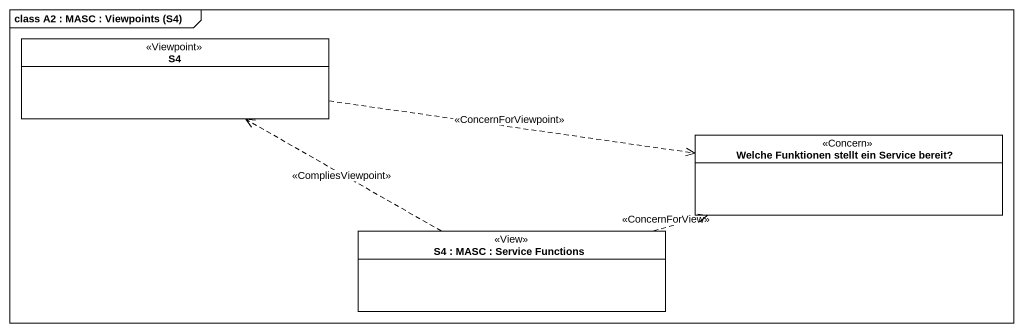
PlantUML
@startuml
mainframe class A2 : MASC : Viewpoints (S4)
hide circle
hide empty members
class S4 <<Viewpoint>>
class "Welche Funktionen stellt ein Service bereit?" as Welche_Funktionen_stellt <<Concern>>
class "S4 : MASC : Service Functions" as S4_MASC_Service_Functions <<View>>
S4 .right.> Welche_Funktionen_stellt : <<ConcernForViewpoint>>
S4_MASC_Service_Functions .left.> S4 : <<CompliesViewpoint>>
S4_MASC_Service_Functions .right.> Welche_Funktionen_stellt : <<ConcernForView>>
@enduml
